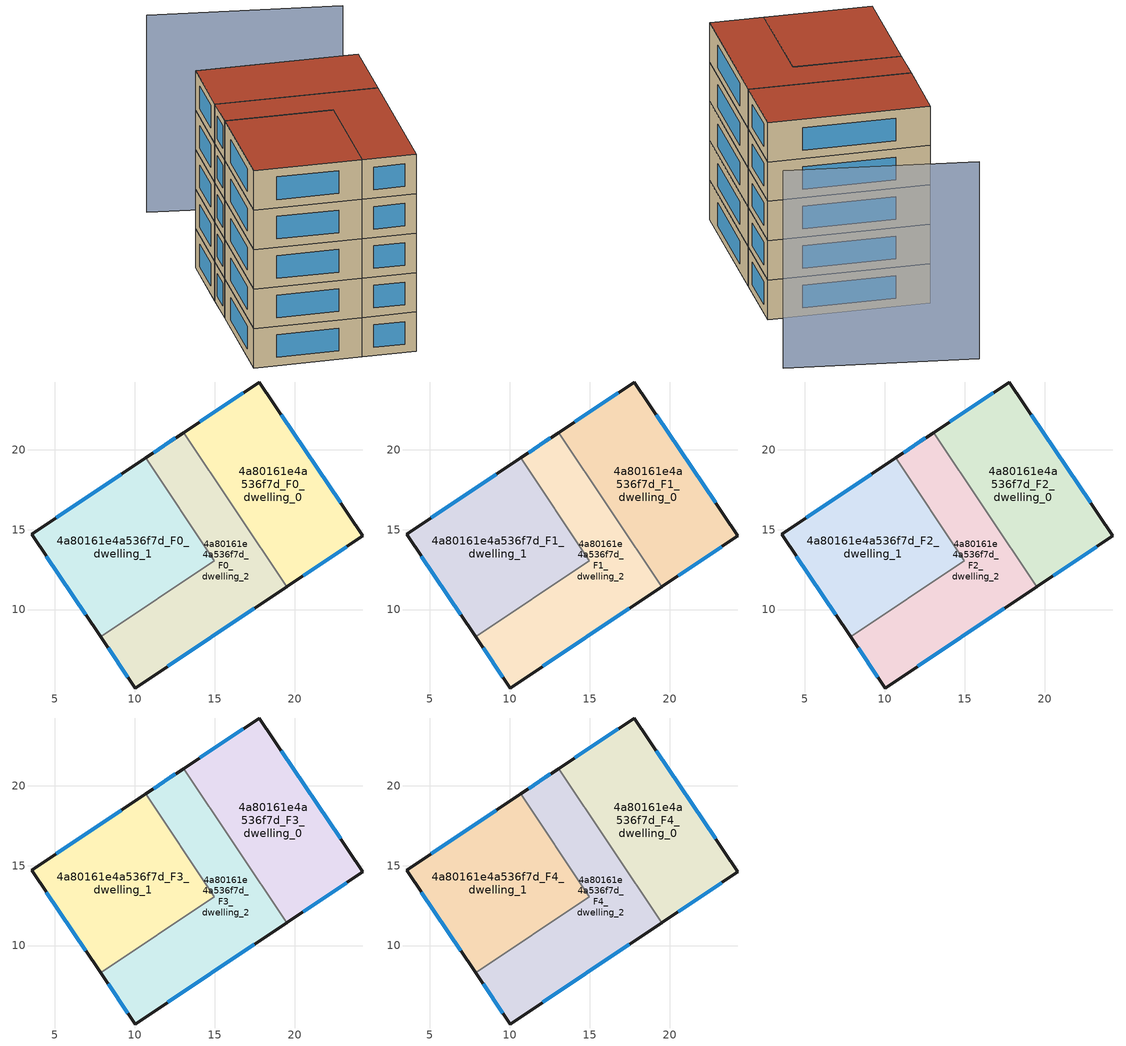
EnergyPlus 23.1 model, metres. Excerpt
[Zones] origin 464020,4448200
4a80161e4a536f7d_F0_dwelling_0
 floor ground (EU_floor_Construction): 17.79,24.23 24.26,14.62 19.5,11.43 13.06,21.07 z0
 wall outside (EU_wall_Construction): 19.5,11.43 24.26,14.62 17.79,24.23 13.06,21.07 z0:3
 wall to 4a80161e4a536f7d_F0_dwelling_2 (EU_wall_Construction): 13.06,21.07 19.5,11.43 z0:3
 window (EU_Window_Construction): 20.52,12.12 23.24,13.94 / 16.77,23.55 14.07,21.75 / 22.88,16.68 19.17,22.17 z0.64:2.36
4a80161e4a536f7d_F0_dwelling_1
 floor ground (EU_floor_Construction): 10.68,19.48 14.97,13.05 7.87,8.3 3.55,14.72 z0
 wall outside (EU_wall_Construction): 10.68,19.48 3.55,14.72 7.87,8.3 z0:3
 wall to 4a80161e4a536f7d_F0_dwelling_2 (EU_wall_Construction): 7.87,8.3 14.97,13.05 10.68,19.48 z0:3
 window (EU_Window_Construction): 4.48,13.34 6.94,9.68 / 9.15,18.46 5.08,15.74 z0.64:2.36
4a80161e4a536f7d_F0_dwelling_2
 floor ground (EU_floor_Construction): 13.06,21.07 19.5,11.43 10.03,5.1 7.87,8.3 14.97,13.05 10.68,19.48 z0
 wall outside (EU_wall_Construction): 13.06,21.07 10.68,19.48 / 7.87,8.3 10.03,5.1 19.5,11.43 z0:3
 window (EU_Window_Construction): 12.55,20.73 11.19,19.82 / 12.06,6.45 17.47,10.08 / 8.33,7.62 9.56,5.78 z0.64:2.36
4a80161e4a536f7d_F1_dwelling_0
 floor to 4a80161e4a536f7d_F0_dwelling_0 (EU_floor_Construction): 17.79,24.23 24.26,14.62 19.5,11.43 13.06,21.07 z3
 wall outside (EU_wall_Construction): 19.5,11.43 24.26,14.62 17.79,24.23 13.06,21.07 z3:6
 wall to 4a80161e4a536f7d_F1_dwelling_2 (EU_wall_Construction): 13.06,21.07 19.5,11.43 z3:6
 window (EU_Window_Construction): 20.52,12.12 23.24,13.94 / 16.77,23.55 14.07,21.75 / 22.88,16.68 19.17,22.17 z3.64:5.36
4a80161e4a536f7d_F1_dwelling_1
 floor to 4a80161e4a536f7d_F0_dwelling_1 (EU_floor_Construction): 10.68,19.48 14.97,13.05 7.87,8.3 3.55,14.72 z3
 wall outside (EU_wall_Construction): 10.68,19.48 3.55,14.72 7.87,8.3 z3:6
 wall to 4a80161e4a536f7d_F1_dwelling_2 (EU_wall_Construction): 7.87,8.3 14.97,13.05 10.68,19.48 z3:6
 window (EU_Window_Construction): 4.48,13.34 6.94,9.68 / 9.15,18.46 5.08,15.74 z3.64:5.36
4a80161e4a536f7d_F1_dwelling_2
 floor to 4a80161e4a536f7d_F0_dwelling_2 (EU_floor_Construction): 13.06,21.07 19.5,11.43 10.03,5.1 7.87,8.3 14.97,13.05 10.68,19.48 z3
 wall outside (EU_wall_Construction): 13.06,21.07 10.68,19.48 / 7.87,8.3 10.03,5.1 19.5,11.43 z3:6
 window (EU_Window_Construction): 12.55,20.73 11.19,19.82 / 12.06,6.45 17.47,10.08 / 8.33,7.62 9.56,5.78 z3.64:5.36
4a80161e4a536f7d_F2_dwelling_0
 floor to 4a80161e4a536f7d_F1_dwelling_0 (EU_floor_Construction): 17.79,24.23 24.26,14.62 19.5,11.43 13.06,21.07 z6
 wall outside (EU_wall_Construction): 19.5,11.43 24.26,14.62 17.79,24.23 13.06,21.07 z6:9
 wall to 4a80161e4a536f7d_F2_dwelling_2 (EU_wall_Construction): 13.06,21.07 19.5,11.43 z6:9
 window (EU_Window_Construction): 20.52,12.12 23.24,13.94 / 16.77,23.55 14.07,21.75 / 22.88,16.68 19.17,22.17 z6.64:8.36
4a80161e4a536f7d_F2_dwelling_1
 floor to 4a80161e4a536f7d_F1_dwelling_1 (EU_floor_Construction): 10.68,19.48 14.97,13.05 7.87,8.3 3.55,14.72 z6
 wall outside (EU_wall_Construction): 10.68,19.48 3.55,14.72 7.87,8.3 z6:9
 wall to 4a80161e4a536f7d_F2_dwelling_2 (EU_wall_Construction): 7.87,8.3 14.97,13.05 10.68,19.48 z6:9
 window (EU_Window_Construction): 4.48,13.34 6.94,9.68 / 9.15,18.46 5.08,15.74 z6.64:8.36
4a80161e4a536f7d_F2_dwelling_2
 floor to 4a80161e4a536f7d_F1_dwelling_2 (EU_floor_Construction): 13.06,21.07 19.5,11.43 10.03,5.1 7.87,8.3 14.97,13.05 10.68,19.48 z6
 wall outside (EU_wall_Construction): 13.06,21.07 10.68,19.48 / 7.87,8.3 10.03,5.1 19.5,11.43 z6:9
 window (EU_Window_Construction): 12.55,20.73 11.19,19.82 / 12.06,6.45 17.47,10.08 / 8.33,7.62 9.56,5.78 z6.64:8.36
4a80161e4a536f7d_F3_dwelling_0
 floor to 4a80161e4a536f7d_F2_dwelling_0 (EU_floor_Construction): 17.79,24.23 24.26,14.62 19.5,11.43 13.06,21.07 z9
 wall outside (EU_wall_Construction): 19.5,11.43 24.26,14.62 17.79,24.23 13.06,21.07 z9:12
 wall to 4a80161e4a536f7d_F3_dwelling_2 (EU_wall_Construction): 13.06,21.07 19.5,11.43 z9:12
 window (EU_Window_Construction): 20.52,12.12 23.24,13.94 / 16.77,23.55 14.07,21.75 / 22.88,16.68 19.17,22.17 z9.64:11.36
4a80161e4a536f7d_F3_dwelling_1
 floor to 4a80161e4a536f7d_F2_dwelling_1 (EU_floor_Construction): 10.68,19.48 14.97,13.05 7.87,8.3 3.55,14.72 z9
 wall outside (EU_wall_Construction): 10.68,19.48 3.55,14.72 7.87,8.3 z9:12
 wall to 4a80161e4a536f7d_F3_dwelling_2 (EU_wall_Construction): 7.87,8.3 14.97,13.05 10.68,19.48 z9:12
 window (EU_Window_Construction): 4.48,13.34 6.94,9.68 / 9.15,18.46 5.08,15.74 z9.64:11.36
4a80161e4a536f7d_F3_dwelling_2
 floor to 4a80161e4a536f7d_F2_dwelling_2 (EU_floor_Construction): 13.06,21.07 19.5,11.43 10.03,5.1 7.87,8.3 14.97,13.05 10.68,19.48 z9
 wall outside (EU_wall_Construction): 13.06,21.07 10.68,19.48 / 7.87,8.3 10.03,5.1 19.5,11.43 z9:12
 window (EU_Window_Construction): 12.55,20.73 11.19,19.82 / 12.06,6.45 17.47,10.08 / 8.33,7.62 9.56,5.78 z9.64:11.36
4a80161e4a536f7d_F4_dwelling_0
 floor to 4a80161e4a536f7d_F3_dwelling_0 (EU_floor_Construction): 17.79,24.23 24.26,14.62 19.5,11.43 13.06,21.07 z12
 wall outside (EU_wall_Construction): 19.5,11.43 24.26,14.62 17.79,24.23 13.06,21.07 z12:15
 wall to 4a80161e4a536f7d_F4_dwelling_2 (EU_wall_Construction): 13.06,21.07 19.5,11.43 z12:15
 window (EU_Window_Construction): 20.52,12.12 23.24,13.94 / 16.77,23.55 14.07,21.75 / 22.88,16.68 19.17,22.17 z12.64:14.36
 roof outside (EU_roof_Construction): 24.26,14.62 17.79,24.23 13.06,21.07 19.5,11.43 z15
4a80161e4a536f7d_F4_dwelling_1
 floor to 4a80161e4a536f7d_F3_dwelling_1 (EU_floor_Construction): 10.68,19.48 14.97,13.05 7.87,8.3 3.55,14.72 z12
 wall outside (EU_wall_Construction): 10.68,19.48 3.55,14.72 7.87,8.3 z12:15
 wall to 4a80161e4a536f7d_F4_dwelling_2 (EU_wall_Construction): 7.87,8.3 14.97,13.05 10.68,19.48 z12:15
 window (EU_Window_Construction): 4.48,13.34 6.94,9.68 / 9.15,18.46 5.08,15.74 z12.64:14.36
 roof outside (EU_roof_Construction): 14.97,13.05 10.68,19.48 3.55,14.72 7.87,8.3 z15
4a80161e4a536f7d_F4_dwelling_2
 floor to 4a80161e4a536f7d_F3_dwelling_2 (EU_floor_Construction): 13.06,21.07 19.5,11.43 10.03,5.1 7.87,8.3 14.97,13.05 10.68,19.48 z12
 wall outside (EU_wall_Construction): 13.06,21.07 10.68,19.48 / 7.87,8.3 10.03,5.1 19.5,11.43 z12:15
 window (EU_Window_Construction): 12.55,20.73 11.19,19.82 / 12.06,6.45 17.47,10.08 / 8.33,7.62 9.56,5.78 z12.64:14.36
 roof outside (EU_roof_Construction): 19.5,11.43 13.06,21.07 10.68,19.48 14.97,13.05 7.87,8.3 10.03,5.1 z15
shading: 31.42,18.41 25.29,30.61 z0:15
[Building]
EU S2 Campaign: North Axis=0; Terrain=City; Solar Distribution=FullExterior
[Site:Location]
Yerevan-Zvartnots.Intl.AP: Latitude=40.15; Longitude=44.383; Time Zone=4; Elevation=854
[SizingPeriod:WeatherFileDays]
AnnualSizingPeriod: Begin Month=1; Begin Day of Month=1; End Month=12; End Day of Month=31; Day of Week for Start Day=Monday; Use Weather File Daylight Saving Period=No; Use Weather File Rain and Snow Indicators=No
[MATERIAL]
EU_InternalMass_Material: Roughness=MediumRough; Thickness=0.1; Conductivity=1; Density=1800; Specific Heat=900; Thermal Absorptance=0.9; Solar Absorptance=0.7; Visible Absorptance=0.7
[MATERIAL:NOMASS] Roughness=MediumRough; Thermal Absorptance=0.9; Solar Absorptance=0.7; Visible Absorptance=0.7
Name | Thermal Resistance
EU_wall_NoMass | 1.05043
EU_roof_NoMass | 1.45357
EU_floor_NoMass | 0.478065
[WINDOWMATERIAL:SIMPLEGLAZINGSYSTEM]
EU_Window_SimpleGlazing: UFactor=2.5566; Solar Heat Gain Coefficient=0.75; Visible Transmittance=0.75
[CONSTRUCTION]
EU_wall_Construction: EU_wall_NoMass
EU_roof_Construction: EU_roof_NoMass
EU_floor_Construction: EU_floor_NoMass
EU_Window_Construction: EU_Window_SimpleGlazing
EU_InternalMass_Construction: EU_InternalMass_Material
[ZONE] Type=1; Multiplier=1; Ceiling Height=autocalculate; Floor Area=autocalculate; Part of Total Floor Area=Yes
Name | Volume
4a80161e4a536f7d_F0_dwelling_0; 4a80161e4a536f7d_F1_dwelling_0; 4a80161e4a536f7d_F2_dwelling_0; 4a80161e4a536f7d_F3_dwelling_0; 4a80161e4a536f7d_F4_dwelling_0; 4a80161e4a536f7d_F0_dwelling_1; 4a80161e4a536f7d_F1_dwelling_1; 4a80161e4a536f7d_F2_dwelling_1; 4a80161e4a536f7d_F3_dwelling_1; 4a80161e4a536f7d_F4_dwelling_1 | 198.517
4a80161e4a536f7d_F0_dwelling_2; 4a80161e4a536f7d_F1_dwelling_2; 4a80161e4a536f7d_F2_dwelling_2; 4a80161e4a536f7d_F3_dwelling_2; 4a80161e4a536f7d_F4_dwelling_2 | 198.509
[INTERNALMASS] Construction=EU_InternalMass_Construction
Name | Zone or ZoneList | Surface Area
4a80161e4a536f7d_F0_dwelling_0_EU_InternalMass | 4a80161e4a536f7d_F0_dwelling_0 | 66.1735
4a80161e4a536f7d_F0_dwelling_1_EU_InternalMass | 4a80161e4a536f7d_F0_dwelling_1 | 66.1734
4a80161e4a536f7d_F0_dwelling_2_EU_InternalMass | 4a80161e4a536f7d_F0_dwelling_2 | 66.1698
4a80161e4a536f7d_F1_dwelling_0_EU_InternalMass | 4a80161e4a536f7d_F1_dwelling_0 | 66.1735
4a80161e4a536f7d_F1_dwelling_1_EU_InternalMass | 4a80161e4a536f7d_F1_dwelling_1 | 66.1734
4a80161e4a536f7d_F1_dwelling_2_EU_InternalMass | 4a80161e4a536f7d_F1_dwelling_2 | 66.1698
4a80161e4a536f7d_F2_dwelling_0_EU_InternalMass | 4a80161e4a536f7d_F2_dwelling_0 | 66.1735
4a80161e4a536f7d_F2_dwelling_1_EU_InternalMass | 4a80161e4a536f7d_F2_dwelling_1 | 66.1734
4a80161e4a536f7d_F2_dwelling_2_EU_InternalMass | 4a80161e4a536f7d_F2_dwelling_2 | 66.1698
4a80161e4a536f7d_F3_dwelling_0_EU_InternalMass | 4a80161e4a536f7d_F3_dwelling_0 | 66.1735
4a80161e4a536f7d_F3_dwelling_1_EU_InternalMass | 4a80161e4a536f7d_F3_dwelling_1 | 66.1734
4a80161e4a536f7d_F3_dwelling_2_EU_InternalMass | 4a80161e4a536f7d_F3_dwelling_2 | 66.1698
4a80161e4a536f7d_F4_dwelling_0_EU_InternalMass | 4a80161e4a536f7d_F4_dwelling_0 | 66.1735
4a80161e4a536f7d_F4_dwelling_1_EU_InternalMass | 4a80161e4a536f7d_F4_dwelling_1 | 66.1734
4a80161e4a536f7d_F4_dwelling_2_EU_InternalMass | 4a80161e4a536f7d_F4_dwelling_2 | 66.1698
[OTHEREQUIPMENT] Fuel Type=Electricity; Design Level Calculation Method=Watts/Area; Power per Zone Floor Area=1; Fraction Latent=0; Fraction Radiant=0; Fraction Lost=0; Carbon Dioxide Generation Rate=0; EndUse Subcategory=EU_Step8_InternalGains
Name | Zone or ZoneList or Space or SpaceList | Schedule
EU_Step8_InternalGain_4a80161e4a536f7d_F0_dwelling_0_f000 | 4a80161e4a536f7d_F0_dwelling_0 | EU_Step8_GainSchedule_4a80161e4a536f7d_F0_dwelling_0_f000
EU_Step8_InternalGain_4a80161e4a536f7d_F0_dwelling_1_f000 | 4a80161e4a536f7d_F0_dwelling_1 | EU_Step8_GainSchedule_4a80161e4a536f7d_F0_dwelling_1_f000
EU_Step8_InternalGain_4a80161e4a536f7d_F0_dwelling_2_f000 | 4a80161e4a536f7d_F0_dwelling_2 | EU_Step8_GainSchedule_4a80161e4a536f7d_F0_dwelling_2_f000
EU_Step8_InternalGain_4a80161e4a536f7d_F1_dwelling_0_f000 | 4a80161e4a536f7d_F1_dwelling_0 | EU_Step8_GainSchedule_4a80161e4a536f7d_F1_dwelling_0_f000
EU_Step8_InternalGain_4a80161e4a536f7d_F1_dwelling_1_f000 | 4a80161e4a536f7d_F1_dwelling_1 | EU_Step8_GainSchedule_4a80161e4a536f7d_F1_dwelling_1_f000
EU_Step8_InternalGain_4a80161e4a536f7d_F1_dwelling_2_f000 | 4a80161e4a536f7d_F1_dwelling_2 | EU_Step8_GainSchedule_4a80161e4a536f7d_F1_dwelling_2_f000
EU_Step8_InternalGain_4a80161e4a536f7d_F2_dwelling_0_f000 | 4a80161e4a536f7d_F2_dwelling_0 | EU_Step8_GainSchedule_4a80161e4a536f7d_F2_dwelling_0_f000
EU_Step8_InternalGain_4a80161e4a536f7d_F2_dwelling_1_f000 | 4a80161e4a536f7d_F2_dwelling_1 | EU_Step8_GainSchedule_4a80161e4a536f7d_F2_dwelling_1_f000
EU_Step8_InternalGain_4a80161e4a536f7d_F2_dwelling_2_f000 | 4a80161e4a536f7d_F2_dwelling_2 | EU_Step8_GainSchedule_4a80161e4a536f7d_F2_dwelling_2_f000
EU_Step8_InternalGain_4a80161e4a536f7d_F3_dwelling_0_f000 | 4a80161e4a536f7d_F3_dwelling_0 | EU_Step8_GainSchedule_4a80161e4a536f7d_F3_dwelling_0_f000
EU_Step8_InternalGain_4a80161e4a536f7d_F3_dwelling_1_f000 | 4a80161e4a536f7d_F3_dwelling_1 | EU_Step8_GainSchedule_4a80161e4a536f7d_F3_dwelling_1_f000
EU_Step8_InternalGain_4a80161e4a536f7d_F3_dwelling_2_f000 | 4a80161e4a536f7d_F3_dwelling_2 | EU_Step8_GainSchedule_4a80161e4a536f7d_F3_dwelling_2_f000
EU_Step8_InternalGain_4a80161e4a536f7d_F4_dwelling_0_f000 | 4a80161e4a536f7d_F4_dwelling_0 | EU_Step8_GainSchedule_4a80161e4a536f7d_F4_dwelling_0_f000
EU_Step8_InternalGain_4a80161e4a536f7d_F4_dwelling_1_f000 | 4a80161e4a536f7d_F4_dwelling_1 | EU_Step8_GainSchedule_4a80161e4a536f7d_F4_dwelling_1_f000
EU_Step8_InternalGain_4a80161e4a536f7d_F4_dwelling_2_f000 | 4a80161e4a536f7d_F4_dwelling_2 | EU_Step8_GainSchedule_4a80161e4a536f7d_F4_dwelling_2_f000
[ZONEVENTILATION:DESIGNFLOWRATE] Schedule=EU_AlwaysOn; Design Flow Rate Calculation Method=AirChanges/Hour; Air Changes per Hour=0.557805; Ventilation Type=Natural; Fan Pressure Rise=0; Fan Total Efficiency=1; Constant Term Coefficient=1; Temperature Term Coefficient=0; Velocity Term Coefficient=0; Velocity Squared Term Coefficient=0; Minimum Indoor Temperature=-100; Maximum Indoor Temperature=100; Delta Temperature=-100; Minimum Outdoor Temperature=-100; Maximum Outdoor Temperature=100; Maximum Wind Speed=40
Name | Zone or ZoneList or Space or SpaceList
EU_ConstantAir_4a80161e4a536f7d_F0_dwelling_0 | 4a80161e4a536f7d_F0_dwelling_0
EU_ConstantAir_4a80161e4a536f7d_F0_dwelling_1 | 4a80161e4a536f7d_F0_dwelling_1
EU_ConstantAir_4a80161e4a536f7d_F0_dwelling_2 | 4a80161e4a536f7d_F0_dwelling_2
EU_ConstantAir_4a80161e4a536f7d_F1_dwelling_0 | 4a80161e4a536f7d_F1_dwelling_0
EU_ConstantAir_4a80161e4a536f7d_F1_dwelling_1 | 4a80161e4a536f7d_F1_dwelling_1
EU_ConstantAir_4a80161e4a536f7d_F1_dwelling_2 | 4a80161e4a536f7d_F1_dwelling_2
EU_ConstantAir_4a80161e4a536f7d_F2_dwelling_0 | 4a80161e4a536f7d_F2_dwelling_0
EU_ConstantAir_4a80161e4a536f7d_F2_dwelling_1 | 4a80161e4a536f7d_F2_dwelling_1
EU_ConstantAir_4a80161e4a536f7d_F2_dwelling_2 | 4a80161e4a536f7d_F2_dwelling_2
EU_ConstantAir_4a80161e4a536f7d_F3_dwelling_0 | 4a80161e4a536f7d_F3_dwelling_0
EU_ConstantAir_4a80161e4a536f7d_F3_dwelling_1 | 4a80161e4a536f7d_F3_dwelling_1
EU_ConstantAir_4a80161e4a536f7d_F3_dwelling_2 | 4a80161e4a536f7d_F3_dwelling_2
EU_ConstantAir_4a80161e4a536f7d_F4_dwelling_0 | 4a80161e4a536f7d_F4_dwelling_0
EU_ConstantAir_4a80161e4a536f7d_F4_dwelling_1 | 4a80161e4a536f7d_F4_dwelling_1
EU_ConstantAir_4a80161e4a536f7d_F4_dwelling_2 | 4a80161e4a536f7d_F4_dwelling_2
[HVACTEMPLATE:THERMOSTAT] Constant Heating Setpoint=20; Constant Cooling Setpoint=50
EU_HeatOnly_4a80161e4a536f7d_F0_dwelling_0; EU_HeatOnly_4a80161e4a536f7d_F0_dwelling_1; EU_HeatOnly_4a80161e4a536f7d_F0_dwelling_2; EU_HeatOnly_4a80161e4a536f7d_F1_dwelling_0; EU_HeatOnly_4a80161e4a536f7d_F1_dwelling_1; EU_HeatOnly_4a80161e4a536f7d_F1_dwelling_2; EU_HeatOnly_4a80161e4a536f7d_F2_dwelling_0; EU_HeatOnly_4a80161e4a536f7d_F2_dwelling_1; EU_HeatOnly_4a80161e4a536f7d_F2_dwelling_2; EU_HeatOnly_4a80161e4a536f7d_F3_dwelling_0; EU_HeatOnly_4a80161e4a536f7d_F3_dwelling_1; EU_HeatOnly_4a80161e4a536f7d_F3_dwelling_2; EU_HeatOnly_4a80161e4a536f7d_F4_dwelling_0; EU_HeatOnly_4a80161e4a536f7d_F4_dwelling_1; EU_HeatOnly_4a80161e4a536f7d_F4_dwelling_2
[HVACTEMPLATE:ZONE:IDEALLOADSAIRSYSTEM] System Availability Schedule=EU_AlwaysOn; Maximum Heating Supply Air Temperature=50; Minimum Cooling Supply Air Temperature=13; Maximum Heating Supply Air Humidity Ratio=0.0156; Minimum Cooling Supply Air Humidity Ratio=0.0077; Heating Limit=NoLimit; Cooling Limit=NoLimit; Heating Availability Schedule=EU_AlwaysOn; Cooling Availability Schedule=EU_CoolingOff; Dehumidification Control Type=ConstantSensibleHeatRatio; Cooling Sensible Heat Ratio=0.7; Dehumidification Setpoint=60; Humidification Control Type=None; Humidification Setpoint=30; Outdoor Air Method=None; Outdoor Air Flow Rate per Person=0.00944; Outdoor Air Flow Rate per Zone Floor Area=0; Outdoor Air Flow Rate per Zone=0; Demand Controlled Ventilation Type=None; Outdoor Air Economizer Type=NoEconomizer; Heat Recovery Type=None; Sensible Heat Recovery Effectiveness=0.7; Latent Heat Recovery Effectiveness=0.65
Name | Template Thermostat
4a80161e4a536f7d_F0_dwelling_0 | EU_HeatOnly_4a80161e4a536f7d_F0_dwelling_0
4a80161e4a536f7d_F0_dwelling_1 | EU_HeatOnly_4a80161e4a536f7d_F0_dwelling_1
4a80161e4a536f7d_F0_dwelling_2 | EU_HeatOnly_4a80161e4a536f7d_F0_dwelling_2
4a80161e4a536f7d_F1_dwelling_0 | EU_HeatOnly_4a80161e4a536f7d_F1_dwelling_0
4a80161e4a536f7d_F1_dwelling_1 | EU_HeatOnly_4a80161e4a536f7d_F1_dwelling_1
4a80161e4a536f7d_F1_dwelling_2 | EU_HeatOnly_4a80161e4a536f7d_F1_dwelling_2
4a80161e4a536f7d_F2_dwelling_0 | EU_HeatOnly_4a80161e4a536f7d_F2_dwelling_0
4a80161e4a536f7d_F2_dwelling_1 | EU_HeatOnly_4a80161e4a536f7d_F2_dwelling_1
4a80161e4a536f7d_F2_dwelling_2 | EU_HeatOnly_4a80161e4a536f7d_F2_dwelling_2
4a80161e4a536f7d_F3_dwelling_0 | EU_HeatOnly_4a80161e4a536f7d_F3_dwelling_0
4a80161e4a536f7d_F3_dwelling_1 | EU_HeatOnly_4a80161e4a536f7d_F3_dwelling_1
4a80161e4a536f7d_F3_dwelling_2 | EU_HeatOnly_4a80161e4a536f7d_F3_dwelling_2
4a80161e4a536f7d_F4_dwelling_0 | EU_HeatOnly_4a80161e4a536f7d_F4_dwelling_0
4a80161e4a536f7d_F4_dwelling_1 | EU_HeatOnly_4a80161e4a536f7d_F4_dwelling_1
4a80161e4a536f7d_F4_dwelling_2 | EU_HeatOnly_4a80161e4a536f7d_F4_dwelling_2
[SIZING:ZONE] Zone Cooling Design Supply Air Temperature Input Method=SupplyAirTemperature; Zone Cooling Design Supply Air Temperature=13; Zone Heating Design Supply Air Temperature Input Method=SupplyAirTemperature; Zone Heating Design Supply Air Temperature=50; Zone Cooling Design Supply Air Humidity Ratio=0.008; Zone Heating Design Supply Air Humidity Ratio=0.008; Cooling Design Air Flow Method=DesignDay; Cooling Design Air Flow Rate=0; Cooling Minimum Air Flow per Zone Floor Area=0.000762; Cooling Minimum Air Flow=0; Cooling Minimum Air Flow Fraction=0.2; Heating Design Air Flow Method=DesignDay; Heating Design Air Flow Rate=0; Heating Maximum Air Flow per Zone Floor Area=0.002032; Heating Maximum Air Flow=0.141576; Heating Maximum Air Flow Fraction=0.3; Account for Dedicated Outdoor Air System=No; Dedicated Outdoor Air System Control Strategy=NeutralSupplyAir; Dedicated Outdoor Air Low Setpoint Temperature for Design=autosize; Dedicated Outdoor Air High Setpoint Temperature for Design=autosize; Zone Load Sizing Method=Sensible Load Only No Latent Load; Zone Latent Cooling Design Supply Air Humidity Ratio Input Method=HumidityRatioDifference; Zone Cooling Design Supply Air Humidity Ratio Difference=0.005; Zone Latent Heating Design Supply Air Humidity Ratio Input Method=HumidityRatioDifference; Zone Humidification Design Supply Air Humidity Ratio Difference=0.005
4a80161e4a536f7d_F0_dwelling_0; 4a80161e4a536f7d_F0_dwelling_1; 4a80161e4a536f7d_F0_dwelling_2; 4a80161e4a536f7d_F1_dwelling_0; 4a80161e4a536f7d_F1_dwelling_1; 4a80161e4a536f7d_F1_dwelling_2; 4a80161e4a536f7d_F2_dwelling_0; 4a80161e4a536f7d_F2_dwelling_1; 4a80161e4a536f7d_F2_dwelling_2; 4a80161e4a536f7d_F3_dwelling_0; 4a80161e4a536f7d_F3_dwelling_1; 4a80161e4a536f7d_F3_dwelling_2; 4a80161e4a536f7d_F4_dwelling_0; 4a80161e4a536f7d_F4_dwelling_1; 4a80161e4a536f7d_F4_dwelling_2
[SCHEDULE:CONSTANT]
Name | Hourly Value
EU_AlwaysOn | 1
EU_CoolingOff | 0
[SCHEDULE:FILE] Column Number=1; Rows to Skip at Top=0; Number of Hours of Data=8760; Column Separator=Comma; Interpolate to Timestep=No; Minutes per Item=60; Adjust Schedule for Daylight Savings=Yes
Name | File
EU_Step8_GainSchedule_4a80161e4a536f7d_F0_dwelling_0_f000 | ../../schedules/4a80161e4a536f7d/4a80161e4a536f7d_F0_dwelling_0_f000_gain.csv
EU_Step8_GainSchedule_4a80161e4a536f7d_F0_dwelling_1_f000 | ../../schedules/4a80161e4a536f7d/4a80161e4a536f7d_F0_dwelling_1_f000_gain.csv
EU_Step8_GainSchedule_4a80161e4a536f7d_F0_dwelling_2_f000 | ../../schedules/4a80161e4a536f7d/4a80161e4a536f7d_F0_dwelling_2_f000_gain.csv
EU_Step8_GainSchedule_4a80161e4a536f7d_F1_dwelling_0_f000 | ../../schedules/4a80161e4a536f7d/4a80161e4a536f7d_F1_dwelling_0_f000_gain.csv
EU_Step8_GainSchedule_4a80161e4a536f7d_F1_dwelling_1_f000 | ../../schedules/4a80161e4a536f7d/4a80161e4a536f7d_F1_dwelling_1_f000_gain.csv
EU_Step8_GainSchedule_4a80161e4a536f7d_F1_dwelling_2_f000 | ../../schedules/4a80161e4a536f7d/4a80161e4a536f7d_F1_dwelling_2_f000_gain.csv
EU_Step8_GainSchedule_4a80161e4a536f7d_F2_dwelling_0_f000 | ../../schedules/4a80161e4a536f7d/4a80161e4a536f7d_F2_dwelling_0_f000_gain.csv
EU_Step8_GainSchedule_4a80161e4a536f7d_F2_dwelling_1_f000 | ../../schedules/4a80161e4a536f7d/4a80161e4a536f7d_F2_dwelling_1_f000_gain.csv
EU_Step8_GainSchedule_4a80161e4a536f7d_F2_dwelling_2_f000 | ../../schedules/4a80161e4a536f7d/4a80161e4a536f7d_F2_dwelling_2_f000_gain.csv
EU_Step8_GainSchedule_4a80161e4a536f7d_F3_dwelling_0_f000 | ../../schedules/4a80161e4a536f7d/4a80161e4a536f7d_F3_dwelling_0_f000_gain.csv
EU_Step8_GainSchedule_4a80161e4a536f7d_F3_dwelling_1_f000 | ../../schedules/4a80161e4a536f7d/4a80161e4a536f7d_F3_dwelling_1_f000_gain.csv
EU_Step8_GainSchedule_4a80161e4a536f7d_F3_dwelling_2_f000 | ../../schedules/4a80161e4a536f7d/4a80161e4a536f7d_F3_dwelling_2_f000_gain.csv
EU_Step8_GainSchedule_4a80161e4a536f7d_F4_dwelling_0_f000 | ../../schedules/4a80161e4a536f7d/4a80161e4a536f7d_F4_dwelling_0_f000_gain.csv
EU_Step8_GainSchedule_4a80161e4a536f7d_F4_dwelling_1_f000 | ../../schedules/4a80161e4a536f7d/4a80161e4a536f7d_F4_dwelling_1_f000_gain.csv
EU_Step8_GainSchedule_4a80161e4a536f7d_F4_dwelling_2_f000 | ../../schedules/4a80161e4a536f7d/4a80161e4a536f7d_F4_dwelling_2_f000_gain.csv
